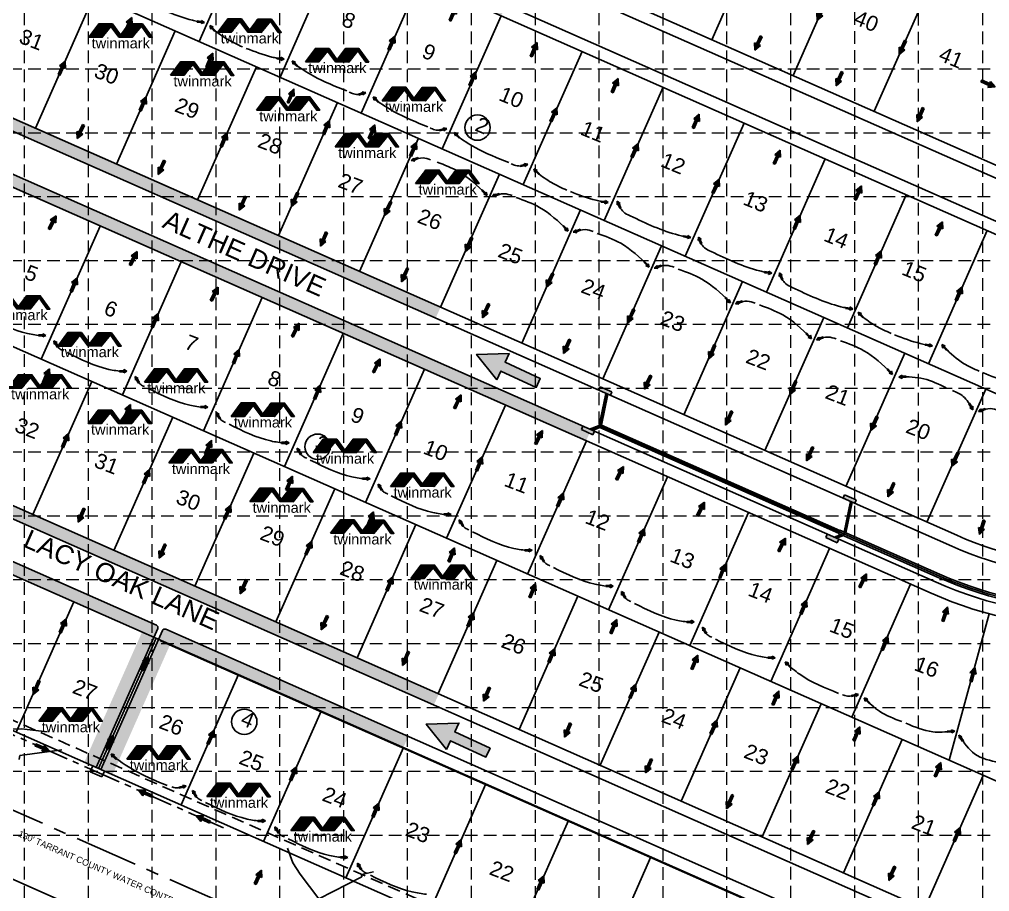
# Model space of a CAD drawing. Header units: feet. Extents: x 9918 to 11941, y 10990 to 14224.
# Drawn here: x 10774 to 11540, y 12915 to 13604 of the extents above; entities that cross this region are included whole.
import ezdxf

# ---------------------------------------------------------------- set-up
doc = ezdxf.new("R2010")
doc.units = ezdxf.units.FT
doc.header["$LTSCALE"] = 40
doc.header["$MEASUREMENT"] = 0
for name, pattern in [('CENTER', [2, 1.25, -0.25, 0.25, -0.25]), ('CENTER2', [1.125, 0.75, -0.125, 0.125, -0.125]), ('DASHED', [0.75, 0.5, -0.25]), ('HIDDEN', [0.375, 0.25, -0.125]), ('HIDDEN2', [0.1875, 0.125, -0.0625])]:
    doc.linetypes.add(name, pattern=pattern)
doc.layers.get('0').update_dxf_attribs({"linetype": 'CONTINUOUS'})
for name, color, linetype in [('ARROWS', 252, 'CONTINUOUS'), ('CONT-MNR', 253, 'CONTINUOUS'), ('DAMTXT', 4, 'CONTINUOUS'), ('EROSION BLANKETS', 84, 'CONTINUOUS'), ('FLUME-CURB', 7, 'CONTINUOUS'), ('GRD-FLOW', 7, 'CONTINUOUS'), ('GRID', 254, 'DASHED'), ('LOTNUM', 8, 'CONTINUOUS'), ('LOTS - PH1', 7, 'CONTINUOUS'), ('PAVING-PH1', 1, 'CONTINUOUS'), ('SD', 201, 'CONTINUOUS'), ('SD C-LINE', 201, 'CONTINUOUS'), ('SD-C10-STAPTS', 7, 'CONTINUOUS'), ('SWALE-CL', 2, 'CENTER2'), ('tarrant-pipeline', 2, 'HIDDEN')]:
    doc.layers.add(name, color=color, linetype=linetype)
doc.styles.add('L200', font='ARIAL.TTF', dxfattribs={"height": 8})
doc.styles.add('L240', font='ARIAL.TTF', dxfattribs={"height": 9.6})
doc.styles.add('L50', font='ARIAL.TTF', dxfattribs={"height": 2})
doc.styles.get("Standard").update_dxf_attribs({"font": 'ARIAL.TTF'})
pattern_1 = [(45, (0.54796, -10.2082), (-0.04331029, 0.04331029), [])]

# ---------------------------------------------------------------- blocks, each defined once
blk = doc.blocks.new('tf')
for p, q in [((0, -0.0005), (0, 0.00051)), ((0, 0.00051), (0.00406, 0.00051)), ((0.00406, 0.00051), (0.00406, 0.00153)), ((0.00406, 0.00153), (0.00711, 0)), ((0.00406, -0.00152), (0.00711, 0)), ((0.00406, -0.0005), (0, -0.0005)), ((0.00406, -0.0005), (0.00406, -0.00152))]:
    blk.add_line(p, q)
for points in [[(0, 0.00051), (0, -0.0005), (0.00406, 0.00051), (0.00406, -0.0005)], [(0.00406, -0.00152), (0.00406, 0.00153), (0.00711, 0), (0.00406, 0.00153)]]:
    blk.add_solid(points)
blk = doc.blocks.new('A$C6EFF0722')
h = blk.add_hatch()
h.set_pattern_fill('ANSI31', color=13, scale=0.49, style=0)
h.set_pattern_definition(pattern_1)
h.paths.add_polyline_path([(34.1, 17), (45.2, 31.9), (60.5, 31.9), (71.5, 16.8), (68.2, 16.8), (59.3, 29.5), (49, 16.8)])
h.paths.add_polyline_path([(0, 16.9), (11.3, 32), (26.7, 32), (37.5, 17), (34, 17.1), (25, 29), (15.1, 16.9)])
h = blk.add_hatch()
h.set_pattern_fill('ANSI31', color=13, scale=0.49, style=0)
h.set_pattern_definition(pattern_1)
h.paths.add_polyline_path([(0, 16.9), (11.3, 32), (26.7, 32), (37.5, 17), (34, 17.1), (25, 29), (15.1, 16.9)])
h.paths.add_polyline_path([(35.9, 19.3), (34.1, 17), (37.5, 17)], flags=17)
h = blk.add_hatch()
h.set_pattern_fill('ANSI31', color=13, scale=0.49, style=0)
h.set_pattern_definition(pattern_1)
h.paths.add_polyline_path([(35.9, 19.3), (34.1, 17), (37.5, 17)])
at = {"color": 13}
for points in [[(0, 16.9), (11.3, 32), (26.7, 32), (37.5, 17), (34, 17.1), (25, 29), (15.1, 16.9)], [(34.1, 17), (45.2, 31.9), (60.5, 31.9), (71.5, 16.8), (68.2, 16.8), (59.3, 29.5), (49, 16.8)], [(35.9, 19.3), (34.1, 17), (37.5, 17)]]:
    blk.add_lwpolyline(points, close=True, dxfattribs=at)
at = {"color": 13, "insert": (3.2, 16.1), "char_height": 11.76, "width": 355.759, "attachment_point": 1}
blk.add_mtext('twinmark', dxfattribs=at)
blk = doc.blocks.new('arrow')
blk.add_lwpolyline([(-67.01, -25.36), (-59.33, -25.42), (-59.57, -56.14), (-51.89, -56.2), (-51.65, -25.48), (-43.97, -25.54), (-55.3, -2.41), (-67.01, -25.36)], close=True)
at = {"color": 254}
for points in [[(-43.97, -25.54), (-67.01, -25.36), (-55.3, -2.41), (-67.01, -25.36)], [(-59.57, -56.14), (-51.89, -56.2), (-59.33, -25.42), (-51.65, -25.48)]]:
    blk.add_solid(points, dxfattribs=at)

msp = doc.modelspace()

# ---------------------------------------------------------------- hatches: boundary and pattern name
at = {"layer": 'SD'}
h = msp.add_hatch(color=5, dxfattribs=at)
h.paths.add_polyline_path([(11219.02, 13282.97), (11217.81, 13280.22), (11224.45, 13277.29), (11225.65, 13280.04)])
h.paths.add_polyline_path([(11228.17, 13278.92), (11225.65, 13280.04), (11224.45, 13277.29), (11226.95, 13276.18)])
h.paths.add_polyline_path([(11232.76, 13314.06), (11231.55, 13311.32), (11240.7, 13307.28), (11241.91, 13310.02)])
for points in [[(11425.78, 13228.77), (11424.57, 13226.02), (11433.72, 13221.98), (11434.93, 13224.72)], [(11421.19, 13193.62), (11412.04, 13197.67), (11410.83, 13194.92), (11419.97, 13190.88)]]:
    msp.add_hatch(color=5, dxfattribs=at).paths.add_polyline_path(points)

# ---------------------------------------------------------------- linework, layer by layer
at = {"layer": 'CONT-MNR', "color": 35}
for p, q in [((10775.56, 13043.85, 608), (10754.38, 13043.32, 608)), ((10795.86, 13041.37, 608), (10775.56, 13043.85, 608)), ((10773.61, 13019.68, 608), (10773.95, 13021.45, 608)), ((10773.95, 13021.45, 608), (10774.27, 13022.68, 608)), ((10774.27, 13022.68, 608), (10807.28, 13027.33, 608)), ((10989.74, 12938, 607), (10985.54, 12949.63, 607)), ((10995.79, 12928.92, 607), (10989.74, 12938, 607)), ((11053.65, 12930.76, 607), (11044.15, 12928.88, 607)), ((11010.46, 12909.63, 607), (10995.79, 12928.92, 607)), ((11044.47, 12926.86, 607), (11010.46, 12909.63, 607)), ((11044.15, 12928.88, 607), (11044.47, 12926.86, 607))]:
    msp.add_line(p, q, dxfattribs=at)
at = {"layer": 'EROSION BLANKETS', "const_width": 10, "flags": 128}
for points in [[(11104.63, 13372.62), (11079.62, 13384.22), (10695.02, 13554.25), (10663.68, 13566.72), (10635.54, 13575.67), (10603.25, 13581.74), (10575.75, 13584.94), (10500.25, 13593.76), (10490, 13598.38), (10486, 13606.55), (10486.66, 13614.15), (10505.96, 13783.68), (10510.16, 13792.8), (10516.37, 13796.54), (10523.48, 13796.92), (10722.4, 13786.49), (10739.12, 13784.4), (10762.31, 13780.03), (10782.08, 13774.9), (10799.19, 13768.63), (10821.94, 13759.09), (11156.3, 13611.21)], [(11103.27, 13067.18), (11076.53, 13079.44), (10544.88, 13314.4), (10532.72, 13318.99), (10512.57, 13325.85), (10494.95, 13330.47), (10477.69, 13334), (10469.65, 13335.4), (10463.76, 13337.54), (10458.29, 13342.47), (10456.15, 13349.75), (10457.44, 13359.82), (10478.46, 13541.39), (10481.29, 13547.89), (10486.13, 13551.64), (10491.3, 13553.05), (10498.63, 13552.72), (10600.26, 13540.82), (10618.85, 13537.15), (10640.46, 13531.12), (10672.98, 13518.73), (10704.86, 13504.61), (11223.34, 13275.4)], [(10437.57, 13187.34), (10442.21, 13224.26), (10448.79, 13284.1), (10451.69, 13288.94), (10458.85, 13294.35), (10466.39, 13294.15), (10487.08, 13290.09), (10514.54, 13281.78), (10533.68, 13274.05), (10877.14, 13122.36), (10829.86, 13015.64)], [(10842.9, 13009.71), (10890.1, 13116.41), (11078.99, 13033.09)]]:
    msp.add_lwpolyline(points, dxfattribs=at)
at = {"layer": 'FLUME-CURB', "color": 5}
for p, q in [((10834.62, 13013.34), (10883.12, 13123.1)), ((10838.27, 13011.72), (10886.78, 13121.48)), ((10831.87, 13014.55), (10829.85, 13009.98)), ((10831.87, 13014.55), (10834.62, 13013.34)), ((10829.85, 13009.98), (10839, 13005.93)), ((10838.27, 13011.72), (10841.02, 13010.51)), ((10841.02, 13010.51), (10839, 13005.93))]:
    msp.add_line(p, q, dxfattribs=at)
for centre, start, end in [((10881.29, 13123.91), 336.1584, 66.1584), ((10888.61, 13120.67), 66.1584, 156.1584)]:
    msp.add_arc(centre, 2, start, end, dxfattribs=at)
at = {"layer": 'GRD-FLOW'}
for points in [[(10914.63, 13602.75), (10910.48, 13603.71), (10873.12, 13618.54)], [(10927.05, 13596.22), (10937.98, 13588.7), (10950.21, 13582.59)], [(10977.46, 13573.67), (10973.3, 13574.63), (10953.06, 13581.44)], [(10991.29, 13568.9), (11005.97, 13559.69), (11032.49, 13547.81)], [(11042.61, 13545.08), (11037.96, 13545.46), (11034.26, 13546.88)], [(11055.32, 13540.61), (11070, 13531.39), (11096.52, 13519.52)], [(11106.64, 13516.79), (11101.99, 13517.16), (11098.29, 13518.59)], [(11119.35, 13512.31), (11134.03, 13503.1), (11160.54, 13491.22)], [(11084.65, 13493.18), (11092.75, 13494.88), (11098.67, 13493.4)], [(11142.58, 13466.46), (11120.81, 13484.07), (11103.88, 13491.57)], [(11170.67, 13488.5), (11166.02, 13488.87), (11162.32, 13490.29)], [(11183.16, 13483.04), (11194.09, 13475.52), (11206.32, 13469.41)], [(11148.68, 13464.89), (11156.78, 13466.59), (11163.06, 13465.1)], [(11233.56, 13460.49), (11229.41, 13461.46), (11209.17, 13468.26)], [(11206.61, 13438.17), (11184.84, 13455.78), (11166.32, 13463.61)], [(11248.39, 13455.53), (11251.05, 13452.26), (11256.31, 13449.24)], [(11298.79, 13432.98), (11294.64, 13433.94), (11256.34, 13449.22)], [(11212.7, 13436.59), (11220.81, 13438.29), (11227.08, 13436.81)], [(11270.64, 13409.87), (11248.87, 13427.48), (11230.34, 13435.31)], [(11312.41, 13427.24), (11315.08, 13423.96), (11320.34, 13420.94)], [(11362.82, 13404.68), (11358.67, 13405.65), (11320.37, 13420.93)], [(11276.73, 13408.3), (11284.83, 13410), (11291.11, 13408.52)], [(11334.66, 13381.58), (11312.89, 13399.19), (11294.37, 13407.02)], [(11376.44, 13398.94), (11379.11, 13395.67), (11384.37, 13392.65)], [(11426.84, 13376.39), (11422.69, 13377.36), (11384.4, 13392.63)], [(11340.76, 13380.01), (11348.86, 13381.7), (11355.14, 13380.22)], [(11398.69, 13353.28), (11376.92, 13370.89), (11358.4, 13378.72)], [(10791.76, 13354.3), (10780.38, 13356.18), (10747.52, 13369.36)], [(11439.26, 13369.86), (11450.19, 13362.34), (11462.43, 13356.23)], [(11404.78, 13351.71), (11412.89, 13353.41), (11419.16, 13351.93)], [(11489.67, 13347.31), (11485.52, 13348.28), (11465.28, 13355.08)], [(10803.37, 13346.6), (10805.69, 13344.12), (10808.73, 13342.51)], [(11462.72, 13324.99), (11440.95, 13342.6), (11422.42, 13350.43)], [(11504.89, 13344.88), (11519.7, 13332.53), (11531.93, 13326.41)], [(10855.79, 13326.01), (10844.41, 13327.88), (10811.55, 13341.06)], [(11469.71, 13322.17), (11488.35, 13320.33), (11505.99, 13313.34)], [(11570.27, 13317.14), (11555.02, 13318.46), (11534.78, 13325.26)], [(10867.39, 13318.3), (10869.72, 13315.82), (10872.75, 13314.22)], [(10919.82, 13297.71), (10908.44, 13299.59), (10875.58, 13312.77)], [(11526.74, 13296.69), (11519.41, 13306.52), (11511.03, 13311.17)], [(10931.42, 13290.01), (10933.74, 13287.53), (10936.78, 13285.92)], [(11532.84, 13295.12), (11540.94, 13296.82), (11547.22, 13295.34)], [(10983.84, 13269.42), (10972.46, 13271.29), (10939.6, 13284.47)], [(10995.45, 13261.71), (10997.77, 13259.23), (11000.81, 13257.63)], [(11047.87, 13241.13), (11036.49, 13243), (11003.63, 13256.18)], [(11059.47, 13233.42), (11061.8, 13230.94), (11064.83, 13229.33)], [(11111.9, 13212.83), (11100.52, 13214.71), (11067.66, 13227.89)], [(11123.5, 13205.12), (11125.82, 13202.64), (11128.86, 13201.04)], [(11175.92, 13184.54), (11164.54, 13186.41), (11131.68, 13199.59)], [(11187.53, 13176.83), (11189.85, 13174.35), (11192.89, 13172.74)], [(11239.95, 13156.24), (11228.57, 13158.12), (11195.71, 13171.3)], [(11251.55, 13148.53), (11253.88, 13146.05), (11256.91, 13144.45)], [(11303.98, 13127.95), (11292.6, 13129.82), (11259.74, 13143)], [(11315.58, 13120.24), (11317.9, 13117.76), (11320.94, 13116.15)], [(11368, 13099.65), (11356.62, 13101.53), (11323.76, 13114.71)], [(11379.28, 13095.91), (11390.28, 13086.92), (11420.97, 13071.9)], [(11432.04, 13069.92), (11427.98, 13069.73), (11424.06, 13070.64)], [(11441.72, 13067.66), (11453.19, 13057.81), (11470.98, 13049.58)], [(11510.53, 13041.88), (11495.42, 13041.48), (11474.07, 13048.32)], [(11516.64, 13037.88), (11528.45, 13024.07), (11547.94, 13017.12)], [(10847.95, 13021.99), (10867.43, 13009.51), (10890.5, 12999.07)], [(10904.68, 12998.45), (10897.65, 12997.23), (10894.19, 12997.9)], [(10912.74, 12991.31), (10915.07, 12988.83), (10918.1, 12987.23)], [(10965.16, 12970.72), (10953.79, 12972.6), (10920.93, 12985.78)], [(10977.87, 12962.52), (10980.19, 12960.04), (10983.23, 12958.44)], [(11030.29, 12941.93), (11018.92, 12943.81), (10986.06, 12956.99)], [(11043.01, 12933.75), (11045.33, 12931.27), (11048.36, 12929.66)], [(11095.43, 12913.16), (11084.05, 12915.03), (11051.19, 12928.21)]]:
    msp.add_spline(points, degree=3, dxfattribs=at)
at = {"layer": 'GRID', "color": 252, "linetype": 'HIDDEN', "lineweight": 0}
for p, q in [((11535.16, 11244.88), (11534.77, 14171.72)), ((10777.89, 11244.74), (10777.89, 14170.59)), ((10828.34, 11244.74), (10828.34, 14170.59)), ((10878.78, 11244.73), (10878.78, 14170.59)), ((10929.22, 11244.72), (10929.22, 14170.59)), ((10979.67, 11244.71), (10979.67, 14170.59)), ((11030.11, 11244.7), (11030.11, 14170.59)), ((11080.56, 11244.7), (11080.56, 14170.59)), ((11131, 11244.69), (11131, 14170.59)), ((11181.44, 11244.68), (11181.44, 14170.59)), ((11231.89, 11244.67), (11231.89, 14170.59)), ((11282.33, 11244.66), (11282.33, 14170.59)), ((11332.77, 11244.66), (11332.77, 14170.59)), ((11383.46, 11244.77), (11383.22, 14170.59)), ((11433.85, 11245.02), (11433.66, 14170.59)), ((11484.25, 11244.41), (11484.1, 14170.59)), ((9970.8, 13565.26), (11887.65, 13565.26)), ((9970.8, 13514.82), (11887.65, 13514.82)), ((9970.8, 13464.38), (11887.65, 13464.38)), ((9970.8, 13413.93), (11887.65, 13413.93)), ((9970.8, 13363.49), (11887.65, 13363.49)), ((9970.8, 13313.04), (11887.65, 13313.04)), ((9970.8, 13262.6), (11887.65, 13262.6)), ((9970.8, 13212.16), (11887.65, 13212.16)), ((9970.8, 13161.71), (11887.65, 13161.71)), ((9970.8, 13111.27), (11887.65, 13111.27)), ((9970.8, 13060.83), (11887.65, 13060.83)), ((9970.8, 13010.38), (11887.65, 13010.38)), ((9970.8, 12959.94), (11887.65, 12959.94))]:
    msp.add_line(p, q, dxfattribs=at)
at = {"layer": 'LOTNUM', "color": 7}
for centre in [(11135.75, 13518.85), (11009.44, 13266.75), (10951.5, 13049.44)]:
    msp.add_circle(centre, 10, dxfattribs=at)
at = {"layer": 'LOTS - PH1'}
for p, q in [((11571.02, 13477.81), (10830.46, 13805.08)), ((11550.81, 13432.08), (10810.25, 13759.35)), ((10915.76, 13586.99), (10962.24, 13692.18)), ((11367.45, 13693.5), (11320.97, 13588.31)), ((11431.48, 13665.21), (11385, 13560.02)), ((10979.79, 13558.7), (11026.27, 13663.88)), ((10768.96, 13651.86), (11597.76, 13285.6)), ((11043.81, 13530.4), (11090.3, 13635.59)), ((11495.51, 13636.91), (11449.02, 13531.72)), ((10832.99, 13623.57), (10786.5, 13518.38)), ((11107.84, 13502.11), (11154.32, 13607.29)), ((10897.02, 13595.27), (10850.53, 13490.09)), ((11171.87, 13473.81), (11218.35, 13579)), ((10961.04, 13566.98), (10914.56, 13461.79)), ((11514.34, 13196.74), (10688.02, 13561.9)), ((11235.89, 13445.52), (11282.38, 13550.7)), ((11025.07, 13538.68), (10978.58, 13433.5)), ((11299.92, 13417.22), (11346.4, 13522.41)), ((11494.13, 13151), (10667.81, 13516.17)), ((11089.1, 13510.39), (11042.61, 13405.2)), ((11363.95, 13388.93), (11410.43, 13494.11)), ((11153.12, 13482.1), (11106.64, 13376.91)), ((11427.97, 13360.63), (11474.46, 13465.82)), ((11217.15, 13453.8), (11170.66, 13348.61)), ((10791.17, 13335.93), (10837.65, 13441.12)), ((11492, 13332.34), (11538.48, 13437.52)), ((11281.18, 13425.51), (11234.69, 13320.32)), ((10855.19, 13307.63), (10901.68, 13412.82)), ((11599.28, 12978.81), (10638.88, 13403.23)), ((11345.2, 13397.21), (11298.72, 13292.02)), ((10919.22, 13279.34), (10965.7, 13384.53)), ((11409.23, 13368.92), (11362.74, 13263.73)), ((10983.25, 13251.04), (11029.73, 13356.23)), ((11473.26, 13340.62), (11426.77, 13235.44)), ((11047.27, 13222.75), (11093.76, 13327.94)), ((11614.67, 12846.28), (10552.23, 13315.79)), ((10830.96, 13318.34), (10784.47, 13213.16)), ((11537.28, 13312.33), (11490.8, 13207.14)), ((11111.3, 13194.46), (11157.78, 13299.64)), ((10894.99, 13290.05), (10848.5, 13184.86)), ((11594.46, 12800.54), (10532.02, 13270.06)), ((11175.33, 13166.16), (11221.81, 13271.35)), ((10959.01, 13261.75), (10912.53, 13156.57)), ((11239.35, 13137.87), (11285.84, 13243.05)), ((11023.04, 13233.46), (10976.55, 13128.27)), ((11303.38, 13109.57), (11349.86, 13214.76)), ((11087.07, 13205.16), (11040.58, 13099.98)), ((11487.7, 12724.73), (10442.04, 13186.82)), ((11367.41, 13081.28), (11413.89, 13186.46)), ((11151.09, 13176.87), (11104.61, 13071.68)), ((11431.43, 13052.98), (11477.92, 13158.17)), ((11431.43, 13052.98), (11477.92, 13158.17)), ((10771.32, 13041.31), (10816.79, 13144.21)), ((11215.12, 13148.58), (11168.63, 13043.39)), ((11508.31, 13019.01), (11539.9, 13134.74)), ((10836.45, 13012.53), (10881.92, 13115.43)), ((11279.15, 13120.28), (11232.66, 13015.09)), ((11343.17, 13091.99), (11296.69, 12986.8)), ((10901.57, 12983.75), (10947.04, 13086.65)), ((10429.2, 13074.97), (11514.68, 12595.27)), ((11407.2, 13063.69), (11360.71, 12958.5)), ((10966.69, 12954.97), (11012.17, 13057.87)), ((11031.82, 12926.19), (11077.29, 13029.09)), ((11471.23, 13035.4), (11424.74, 12930.21)), ((11535.25, 13007.1), (11488.77, 12901.92)), ((11096.94, 12897.41), (11142.42, 13000.31)), ((11162.07, 12868.63), (11207.54, 12971.53)), ((11227.19, 12839.85), (11272.66, 12942.75))]:
    msp.add_line(p, q, dxfattribs=at)
for radius in [275, 325]:
    msp.add_arc((11625.5, 13448.27), radius, 246.1584, 271.03714, dxfattribs=at)
at = {"layer": 'PAVING-PH1', "color": 7}
for p, q in [((11567.18, 13469.12), (10826.62, 13796.39)), ((11554.65, 13440.77), (10814.09, 13768.04)), ((11510.5, 13188.05), (10684.18, 13553.21)), ((11497.97, 13159.69), (10671.65, 13524.86)), ((11610.37, 12837.79), (10548.39, 13307.1)), ((10882.1, 13125.74), (10535.86, 13278.74)), ((11597.84, 12809.43), (10889.42, 13122.5)), ((11593.8, 12800.29), (10885.38, 13113.35))]:
    msp.add_line(p, q, dxfattribs=at)
for radius in [284.5, 315.5]:
    msp.add_arc((11625.5, 13448.27), radius, 246.1584, 271.03714, dxfattribs=at)
at = {"layer": 'SD', "color": 5}
for p, q in [((11226.56, 13279.64), (11232.33, 13281.87)), ((11421.02, 13198.48), (11232.33, 13281.87)), ((11425.28, 13199.33), (11430.27, 13223.5)), ((11426.68, 13198.71), (11431.67, 13222.88)), ((11422.03, 13200.77), (11420.92, 13198.25)), ((11420.92, 13198.25), (11499.63, 13163.47)), ((11422.03, 13200.77), (11500.75, 13165.98)), ((11417.47, 13195.27), (11422.91, 13197.37)), ((11419.41, 13194.41), (11424.85, 13196.51))]:
    msp.add_line(p, q, dxfattribs=at)
at = {"layer": 'SD', "color": 5, "flags": 128}
for points in [[(11231.55, 13311.32), (11232.76, 13314.06)], [(11241.91, 13310.02), (11232.76, 13314.06)], [(11224.29, 13280.64), (11231.92, 13283.59), (11237.13, 13308.85)], [(11421.93, 13200.54), (11233.73, 13283.71), (11238.77, 13308.13)], [(11240.7, 13307.28), (11241.91, 13310.02)], [(11217.81, 13280.22), (11219.02, 13282.97)], [(11217.81, 13280.22), (11226.95, 13276.18)], [(11226.95, 13276.18), (11228.17, 13278.92)], [(11424.57, 13226.02), (11425.78, 13228.77)], [(11434.93, 13224.72), (11425.78, 13228.77)], [(11433.72, 13221.98), (11434.93, 13224.72)], [(11410.83, 13194.92), (11412.04, 13197.67)], [(11410.83, 13194.92), (11419.97, 13190.88)], [(11419.97, 13190.88), (11421.19, 13193.62)]]:
    msp.add_lwpolyline(points, dxfattribs=at)
at = {"layer": 'SD', "color": 5, "linetype": 'HIDDEN2', "flags": 128}
msp.add_lwpolyline([(10839, 13005.93), (10839.81, 13007.76)], dxfattribs=at)
at = {"layer": 'SD', "color": 5}
for radius in [311.38, 308.62]:
    msp.add_arc((11625.5, 13448.27), radius, 246.1584, 271.03714, dxfattribs=at)
at = {"layer": 'SD C-LINE', "color": 5}
for p, q in [((11232.68, 13282.94), (11237.95, 13308.49)), ((11225.42, 13280.14), (11232.68, 13282.94)), ((11232.68, 13282.94), (11500.19, 13164.72)), ((11425.7, 13197.64), (11430.97, 13223.19)), ((11418.44, 13194.84), (11425.7, 13197.64))]:
    msp.add_line(p, q, dxfattribs=at)
msp.add_arc((11625.5, 13448.27), 310, 246.1584, 271.03714, dxfattribs=at)
at = {"layer": 'SWALE-CL', "color": 5}
msp.add_line((10935.01, 12965.69), (10477.68, 13167.8), dxfattribs=at)
at = {"layer": 'tarrant-pipeline', "color": 253}
msp.add_line((11842.77, 12576.02), (10233.78, 13287.06), dxfattribs=at)
at = {"layer": 'tarrant-pipeline', "color": 253, "linetype": 'CENTER'}
msp.add_line((11816.49, 12516.56), (10226.02, 13219.42), dxfattribs=at)

# ---------------------------------------------------------------- block references
at = {"layer": 'ARROWS'}
for p, rotation in [((11155.72, 13391.03), 65.52772001229626), ((11115.98, 13098.97), 65.52772001229589)]:
    msp.add_blockref('arrow', p, dxfattribs=dict(at, rotation=rotation))
at = {"layer": 'GRD-FLOW'}
for p, xscale, yscale, zscale, rotation in [((11114.02, 13603.38), 1677.320435747335, 1677.320435747335, 1677.320435747335, 66.07596913417588), ((11409.01, 13614.52), 1677.320435747335, 1677.320435747335, 1677.320435747335, 246.0759691341759), ((10858, 13594.96), 1677.320435747335, 1677.320435747335, 1677.320435747335, 67.24843227491763), ((10914.34, 13602.69), 825.565907151224, 825.5659071512237, 825.5659071512242, 352.0891012955822), ((10928.29, 13595.17), 825.5659071512233, 825.5659071512237, 825.5659071512242, 133.7069648279244), ((11065.63, 13580.28), 1677.320435747335, 1677.320435747335, 1677.320435747335, 66.07596913417588), ((11359.77, 13591.02), 1677.320435747335, 1677.320435747335, 1677.320435747335, 246.0759691341759), ((11473.81, 13587.58), 1677.320435747335, 1677.320435747335, 1677.320435747335, 246.0759691341759), ((11178.04, 13575.08), 1677.320435747335, 1677.320435747335, 1677.320435747335, 66.07596913417588), ((10922.02, 13566.66), 1677.320435747335, 1677.320435747335, 1677.320435747335, 67.24843227491763), ((10977.16, 13573.61), 825.565907151224, 825.5659071512237, 825.5659071512242, 352.0891012955822), ((10805.14, 13560.46), 1677.320435747334, 1677.320435747335, 1677.320435747335, 65.96342714972181), ((10993.44, 13567.34), 825.5659071512233, 825.5659071512237, 825.5659071512242, 133.7069648279244), ((11129.66, 13551.98), 1677.320435747335, 1677.320435747335, 1677.320435747335, 66.07596913417588), ((11242.07, 13546.79), 1677.320435747335, 1677.320435747335, 1677.320435747335, 66.07596913417588), ((11423.79, 13562.73), 1677.320435747335, 1677.320435747335, 1677.320435747335, 246.0759691341759), ((11533.68, 13555.71), 1677.320435747334, 1677.320435747335, 1677.320435747335, 336.6997882274541), ((10986.05, 13538.37), 1677.320435747335, 1677.320435747335, 1677.320435747335, 67.24843227491763), ((10869.17, 13532.17), 1677.320435747334, 1677.320435747335, 1677.320435747335, 65.96342714972181), ((11041.81, 13545), 825.5659071512234, 825.5659071512237, 825.5659071512242, 14.84363275989651), ((11057.46, 13539.04), 825.5659071512233, 825.5659071512237, 825.5659071512242, 133.7069648279244), ((11193.69, 13523.69), 1677.320435747335, 1677.320435747335, 1677.320435747335, 66.07596913417588), ((11487.82, 13534.43), 1677.320435747335, 1677.320435747335, 1677.320435747335, 246.0759691341759), ((11306.1, 13518.49), 1677.320435747335, 1677.320435747335, 1677.320435747335, 66.07596913417588), ((10824.47, 13521.01), 1677.320435747335, 1677.320435747335, 1677.320435747335, 245.5170824258945), ((11014.02, 13513.53), 1677.320435747334, 1677.320435747335, 1677.320435747335, 65.96342714972181), ((11050.08, 13510.07), 1677.320435747335, 1677.320435747335, 1677.320435747335, 67.24843227491763), ((10933.19, 13503.87), 1677.320435747334, 1677.320435747335, 1677.320435747335, 65.96342714972181), ((11105.84, 13516.7), 825.5659071512234, 825.5659071512237, 825.5659071512242, 14.84363275989651), ((11121.49, 13510.75), 825.5659071512233, 825.5659071512237, 825.5659071512242, 133.7069648279244), ((11082.74, 13496.33), 1677.320435747334, 1677.320435747335, 1677.320435747335, 65.96342714972181), ((11257.71, 13495.39), 1677.320435747335, 1677.320435747335, 1677.320435747335, 66.07596913417588), ((11370.12, 13490.2), 1677.320435747335, 1677.320435747335, 1677.320435747335, 66.07596913417588), ((10888.5, 13492.72), 1677.320435747335, 1677.320435747335, 1677.320435747335, 245.5170824258945), ((11088.85, 13494.74), 825.5659071512233, 825.5659071512237, 825.5659071512242, 199.7291351406069), ((11169.86, 13488.41), 825.5659071512234, 825.5659071512237, 825.5659071512242, 14.84363275989651), ((11184.39, 13482), 825.5659071512233, 825.5659071512237, 825.5659071512242, 133.7069648279244), ((11321.74, 13467.1), 1677.320435747335, 1677.320435747335, 1677.320435747335, 66.07596913417588), ((11434.15, 13461.9), 1677.320435747335, 1677.320435747335, 1677.320435747335, 66.07596913417588), ((10993.8, 13467.51), 1677.320435747335, 1677.320435747335, 1677.320435747335, 245.5170824258945), ((11139.33, 13469.49), 825.5659071512249, 825.5659071512237, 825.5659071512242, 313.9154814199503), ((11152.88, 13466.45), 825.5659071512233, 825.5659071512237, 825.5659071512242, 199.7291351406069), ((10952.53, 13464.42), 1677.320435747335, 1677.320435747335, 1677.320435747335, 245.5170824258945), ((11067.2, 13460.22), 1677.320435747335, 1677.320435747335, 1677.320435747335, 245.5170824258945), ((11233.27, 13460.44), 825.565907151224, 825.5659071512237, 825.5659071512242, 352.0891012955822), ((11248.53, 13455.32), 825.5659071512237, 825.5659071512237, 825.5659071512242, 113.3542301418691), ((11385.81, 13438.79), 1677.320435747335, 1677.320435747335, 1677.320435747335, 66.07596913417588), ((10797.39, 13438.65), 1677.320435747335, 1677.320435747335, 1677.320435747335, 62.9602401594403), ((11498.18, 13433.61), 1677.320435747335, 1677.320435747335, 1677.320435747335, 66.07596913417588), ((11016.55, 13436.13), 1677.320435747335, 1677.320435747335, 1677.320435747335, 245.5170824258945), ((11203.36, 13441.2), 825.5659071512249, 825.5659071512237, 825.5659071512242, 313.9154814199503), ((11216.9, 13438.15), 825.5659071512233, 825.5659071512237, 825.5659071512242, 199.7291351406069), ((11131.23, 13431.92), 1677.320435747335, 1677.320435747335, 1677.320435747335, 245.5170824258945), ((11298.5, 13432.93), 825.565907151224, 825.5659071512237, 825.5659071512242, 352.0891012955822), ((11312.56, 13427.03), 825.5659071512237, 825.5659071512237, 825.5659071512242, 113.3542301418691), ((10861.42, 13410.36), 1677.320435747335, 1677.320435747335, 1677.320435747335, 62.9602401594403), ((11449.79, 13410.51), 1677.320435747335, 1677.320435747335, 1677.320435747335, 66.07596913417588), ((11267.39, 13412.9), 825.5659071512249, 825.5659071512237, 825.5659071512242, 313.9154814199503), ((11080.58, 13407.83), 1677.320435747335, 1677.320435747335, 1677.320435747335, 245.5170824258945), ((11195.25, 13403.63), 1677.320435747335, 1677.320435747335, 1677.320435747335, 245.5170824258945), ((11280.93, 13409.86), 825.5659071512233, 825.5659071512237, 825.5659071512242, 199.7291351406069), ((11362.52, 13404.63), 825.565907151224, 825.5659071512237, 825.5659071512242, 352.0891012955822), ((11376.59, 13398.73), 825.5659071512237, 825.5659071512237, 825.5659071512242, 113.3542301418691), ((10814.84, 13389.23), 1677.320435747334, 1677.320435747335, 1677.320435747335, 67.34982270479078), ((10925.45, 13382.06), 1677.320435747335, 1677.320435747335, 1677.320435747335, 62.9602401594403), ((11513.82, 13382.21), 1677.320435747335, 1677.320435747335, 1677.320435747335, 66.07596913417588), ((11331.41, 13384.61), 825.5659071512249, 825.5659071512237, 825.5659071512242, 313.9154814199503), ((11344.96, 13381.56), 825.5659071512233, 825.5659071512237, 825.5659071512242, 199.7291351406069), ((11144.61, 13379.54), 1677.320435747335, 1677.320435747335, 1677.320435747335, 245.5170824258945), ((11259.28, 13375.34), 1677.320435747335, 1677.320435747335, 1677.320435747335, 245.5170824258945), ((11426.55, 13376.34), 825.565907151224, 825.5659071512237, 825.5659071512242, 352.0891012955822), ((11440.5, 13368.82), 825.5659071512233, 825.5659071512237, 825.5659071512242, 133.7069648279244), ((10878.87, 13360.93), 1677.320435747334, 1677.320435747335, 1677.320435747335, 67.34982270479078), ((10989.47, 13353.77), 1677.320435747335, 1677.320435747335, 1677.320435747335, 62.9602401594403), ((10788.9, 13354.7), 825.565907151224, 825.5659071512237, 825.5659071512242, 359.7814838571418), ((10804.28, 13345.47), 825.5659071512254, 825.5659071512237, 825.5659071512242, 121.8616996299134), ((11208.63, 13351.24), 1677.320435747335, 1677.320435747335, 1677.320435747335, 245.5170824258945), ((11395.44, 13356.31), 825.5659071512249, 825.5659071512237, 825.5659071512242, 313.9154814199503), ((11408.98, 13353.27), 825.5659071512233, 825.5659071512237, 825.5659071512242, 199.7291351406069), ((10942.89, 13332.64), 1677.320435747334, 1677.320435747335, 1677.320435747335, 67.34982270479078), ((11323.31, 13347.04), 1677.320435747335, 1677.320435747335, 1677.320435747335, 245.5170824258945), ((11489.37, 13347.26), 825.565907151224, 825.5659071512237, 825.5659071512242, 352.0891012955822), ((11506.52, 13343.14), 825.5659071512233, 825.5659071512237, 825.5659071512242, 133.7069648279244), ((11053.5, 13325.47), 1677.320435747335, 1677.320435747335, 1677.320435747335, 62.9602401594403), ((10792.89, 13317.41), 1677.320435747336, 1677.320435747335, 1677.320435747335, 67.08896620089037), ((11459.47, 13328.02), 825.5659071512249, 825.5659071512237, 825.5659071512242, 313.9154814199503), ((10852.93, 13326.4), 825.565907151224, 825.5659071512237, 825.5659071512242, 359.7814838571418), ((10868.31, 13317.18), 825.5659071512254, 825.5659071512237, 825.5659071512242, 121.8616996299134), ((11272.66, 13322.95), 1677.320435747335, 1677.320435747335, 1677.320435747335, 245.5170824258945), ((11474.47, 13322.19), 825.565907151224, 825.5659071512237, 825.5659071512242, 184.0621676788174), ((11006.92, 13304.34), 1677.320435747334, 1677.320435747335, 1677.320435747335, 67.34982270479078), ((11387.33, 13318.75), 1677.320435747335, 1677.320435747335, 1677.320435747335, 245.5170824258945), ((11117.53, 13297.18), 1677.320435747335, 1677.320435747335, 1677.320435747335, 62.9602401594403), ((10856.91, 13289.11), 1677.320435747336, 1677.320435747335, 1677.320435747335, 67.08896620089037), ((10916.95, 13298.11), 825.565907151224, 825.5659071512237, 825.5659071512242, 359.7814838571418), ((11524.12, 13300.95), 825.5659071512238, 825.5659071512237, 825.5659071512242, 301.0172960846862), ((11537.04, 13296.68), 825.5659071512233, 825.5659071512237, 825.5659071512242, 199.7291351406069), ((10932.34, 13288.88), 825.5659071512254, 825.5659071512237, 825.5659071512242, 121.8616996299134), ((11336.69, 13294.65), 1677.320435747335, 1677.320435747335, 1677.320435747335, 245.5170824258945), ((11451.36, 13290.45), 1677.320435747335, 1677.320435747335, 1677.320435747335, 245.5170824258945), ((11070.95, 13276.05), 1677.320435747334, 1677.320435747335, 1677.320435747335, 67.34982270479078), ((10807.94, 13266.18), 1677.320435747336, 1677.320435747335, 1677.320435747335, 66.42104162721226), ((11181.55, 13268.89), 1677.320435747335, 1677.320435747335, 1677.320435747335, 62.9602401594403), ((10920.94, 13260.82), 1677.320435747336, 1677.320435747335, 1677.320435747335, 67.08896620089037), ((10980.98, 13269.81), 825.565907151224, 825.5659071512237, 825.5659071512242, 359.7814838571418), ((11400.71, 13266.36), 1677.320435747335, 1677.320435747335, 1677.320435747335, 245.5170824258945), ((10996.36, 13260.59), 825.5659071512254, 825.5659071512237, 825.5659071512242, 121.8616996299134), ((11134.97, 13247.75), 1677.320435747334, 1677.320435747335, 1677.320435747335, 67.34982270479078), ((11515.39, 13262.16), 1677.320435747335, 1677.320435747335, 1677.320435747335, 245.5170824258945), ((11245.58, 13240.59), 1677.320435747335, 1677.320435747335, 1677.320435747335, 62.9602401594403), ((10871.96, 13237.88), 1677.320435747336, 1677.320435747335, 1677.320435747335, 66.42104162721226), ((10984.97, 13232.52), 1677.320435747336, 1677.320435747335, 1677.320435747335, 67.08896620089037), ((11045.01, 13241.52), 825.565907151224, 825.5659071512237, 825.5659071512242, 359.7814838571418), ((11060.39, 13232.29), 825.5659071512254, 825.5659071512237, 825.5659071512242, 121.8616996299134), ((11464.74, 13238.06), 1677.320435747335, 1677.320435747335, 1677.320435747335, 245.5170824258945), ((11199, 13219.46), 1677.320435747334, 1677.320435747335, 1677.320435747335, 67.34982270479078), ((10935.99, 13209.59), 1677.320435747336, 1677.320435747335, 1677.320435747335, 66.42104162721226), ((11309.61, 13212.3), 1677.320435747335, 1677.320435747335, 1677.320435747335, 62.9602401594403), ((10825.11, 13217.97), 1677.320435747336, 1677.320435747335, 1677.320435747335, 246.1672710974105), ((11048.99, 13204.23), 1677.320435747336, 1677.320435747335, 1677.320435747335, 67.08896620089037), ((11109.03, 13213.22), 825.565907151224, 825.5659071512237, 825.5659071512242, 359.7814838571418), ((11124.42, 13204), 825.5659071512254, 825.5659071512237, 825.5659071512242, 121.8616996299134), ((11536.07, 13208.59), 1677.320435747334, 1677.320435747335, 1677.320435747335, 251.4189922145034), ((11263.03, 13191.16), 1677.320435747334, 1677.320435747335, 1677.320435747335, 67.34982270479078), ((10889.14, 13189.67), 1677.320435747336, 1677.320435747335, 1677.320435747335, 246.1672710974105), ((11000.02, 13181.29), 1677.320435747336, 1677.320435747335, 1677.320435747335, 66.42104162721226), ((11373.63, 13184), 1677.320435747335, 1677.320435747335, 1677.320435747335, 62.9602401594403), ((11113.02, 13175.94), 1677.320435747336, 1677.320435747335, 1677.320435747335, 67.08896620089037), ((11173.06, 13184.93), 825.565907151224, 825.5659071512237, 825.5659071512242, 359.7814838571418), ((11188.44, 13175.71), 825.5659071512254, 825.5659071512237, 825.5659071512242, 121.8616996299134), ((11327.05, 13162.87), 1677.320435747334, 1677.320435747335, 1677.320435747335, 67.34982270479078), ((11437.66, 13155.71), 1677.320435747335, 1677.320435747335, 1677.320435747335, 62.9602401594403), ((10953.16, 13161.38), 1677.320435747336, 1677.320435747335, 1677.320435747335, 246.1672710974105), ((11064.04, 13153), 1677.320435747336, 1677.320435747335, 1677.320435747335, 66.42104162721226), ((11177.05, 13147.64), 1677.320435747336, 1677.320435747335, 1677.320435747335, 67.08896620089037), ((11237.09, 13156.63), 825.565907151224, 825.5659071512237, 825.5659071512242, 359.7814838571418), ((11252.47, 13147.41), 825.5659071512254, 825.5659071512237, 825.5659071512242, 121.8616996299134), ((11391.08, 13134.57), 1677.320435747334, 1677.320435747335, 1677.320435747335, 67.34982270479078), ((11128.07, 13124.71), 1677.320435747336, 1677.320435747335, 1677.320435747335, 66.42104162721226), ((11503.31, 13128.9), 1677.320435747334, 1677.320435747335, 1677.320435747335, 71.45288589262094), ((10806.06, 13119.81), 1677.320435747336, 1677.320435747335, 1677.320435747335, 66.42104162721226), ((11017.19, 13133.08), 1677.320435747336, 1677.320435747335, 1677.320435747335, 246.1672710974105), ((11241.07, 13119.35), 1677.320435747336, 1677.320435747335, 1677.320435747335, 67.08896620089037), ((11301.11, 13128.34), 825.565907151224, 825.5659071512237, 825.5659071512242, 359.7814838571418), ((11316.5, 13119.12), 825.5659071512254, 825.5659071512237, 825.5659071512242, 121.8616996299134), ((11455.41, 13106.18), 1677.320435747334, 1677.320435747335, 1677.320435747335, 67.34982270479078), ((11081.22, 13104.79), 1677.320435747336, 1677.320435747335, 1677.320435747335, 246.1672710974105), ((11192.1, 13096.41), 1677.320435747336, 1677.320435747335, 1677.320435747335, 66.42104162721226), ((10870.82, 13089.92), 1677.320435747336, 1677.320435747335, 1677.320435747335, 66.42104162721226), ((11305.1, 13091.05), 1677.320435747336, 1677.320435747335, 1677.320435747335, 67.08896620089037), ((11365.14, 13100.04), 825.565907151224, 825.5659071512237, 825.5659071512242, 359.7814838571418), ((11382.93, 13092.66), 825.5659071512243, 825.5659071512237, 825.5659071512242, 134.8055990598739), ((11525.6, 13081.12), 1677.320435747334, 1677.320435747335, 1677.320435747335, 75.83831786341071), ((10789.5, 13081.92), 1677.320435747336, 1677.320435747335, 1677.320435747335, 246.1672710974105), ((11145.24, 13076.49), 1677.320435747336, 1677.320435747335, 1677.320435747335, 246.1672710974105), ((11256.12, 13068.12), 1677.320435747336, 1677.320435747335, 1677.320435747335, 66.42104162721226), ((11369.13, 13062.76), 1677.320435747336, 1677.320435747335, 1677.320435747335, 67.08896620089037), ((11431.07, 13069.86), 825.5659071512243, 825.5659071512237, 825.5659071512242, 11.74878694615386), ((11445.33, 13064.21), 825.5659071512243, 825.5659071512237, 825.5659071512242, 134.8055990598739), ((11209.27, 13048.2), 1677.320435747336, 1677.320435747335, 1677.320435747335, 246.1672710974105), ((11320.15, 13039.82), 1677.320435747336, 1677.320435747335, 1677.320435747335, 66.42104162721226), ((11433.15, 13034.46), 1677.320435747336, 1677.320435747335, 1677.320435747335, 67.08896620089037), ((10843.09, 13027.85), 1677.320435747336, 1677.320435747335, 1677.320435747335, 66.42104162721226), ((10922.84, 13031.77), 1677.320435747336, 1677.320435747335, 1677.320435747335, 66.42104162721226), ((11506.9, 13041.59), 825.5659071512238, 825.5659071512237, 825.5659071512242, 4.999296769448359), ((11519.32, 13034.06), 825.5659071512249, 825.5659071512237, 825.5659071512242, 124.5531763732283), ((10786.49, 13031.19), 1677.320435747334, 1677.320435747335, 1677.320435747335, 336.4040482758252), ((10850.44, 13019.99), 825.5659071512246, 825.5659071512237, 825.5659071512242, 135.8820856687658), ((11384.18, 13011.53), 1677.320435747336, 1677.320435747335, 1677.320435747335, 66.42104162721226), ((10987.92, 13003.01), 1677.320435747336, 1677.320435747335, 1677.320435747335, 66.42104162721226), ((11273.3, 13019.9), 1677.320435747336, 1677.320435747335, 1677.320435747335, 246.1672710974105), ((11497.18, 13006.17), 1677.320435747336, 1677.320435747335, 1677.320435747335, 67.08896620089037), ((10899.97, 12997.38), 825.5659071512231, 825.5659071512237, 825.5659071512242, 13.80286600571431), ((10878.76, 12990.6), 1677.320435747336, 1677.320435747335, 1677.320435747335, 156.0463869567664), ((10913.66, 12990.19), 825.5659071512254, 825.5659071512237, 825.5659071512242, 121.8616996299134), ((11337.32, 12991.61), 1677.320435747336, 1677.320435747335, 1677.320435747335, 246.1672710974105), ((11448.2, 12983.23), 1677.320435747336, 1677.320435747335, 1677.320435747335, 66.42104162721226), ((11053.05, 12974.23), 1677.320435747336, 1677.320435747335, 1677.320435747335, 66.42104162721226), ((10924.42, 12970.19), 1677.320435747336, 1677.320435747335, 1677.320435747335, 156.0463869567664), ((10962.3, 12971.12), 825.565907151224, 825.5659071512237, 825.5659071512242, 359.7814838571418), ((10978.79, 12961.4), 825.5659071512254, 825.5659071512237, 825.5659071512242, 121.8616996299134), ((11401.35, 12963.31), 1677.320435747336, 1677.320435747335, 1677.320435747335, 246.1672710974105), ((11512.23, 12954.94), 1677.320435747336, 1677.320435747335, 1677.320435747335, 66.42104162721226), ((11118.17, 12945.45), 1677.320435747336, 1677.320435747335, 1677.320435747335, 66.42104162721226), ((11027.43, 12942.33), 825.565907151224, 825.5659071512237, 825.5659071512242, 359.7814838571418), ((11043.92, 12932.62), 825.5659071512254, 825.5659071512237, 825.5659071512242, 121.8616996299134), ((10960.03, 12921.36), 1677.320435747335, 1677.320435747335, 1677.320435747335, 64.26377086008281), ((11465.38, 12935.02), 1677.320435747336, 1677.320435747335, 1677.320435747335, 246.1672710974105), ((11183.3, 12916.67), 1677.320435747336, 1677.320435747335, 1677.320435747335, 66.42104162721226)]:
    msp.add_blockref('tf', p, dxfattribs=dict(at, xscale=xscale, yscale=yscale, zscale=zscale, rotation=rotation))
at = {"layer": 'SD-C10-STAPTS', "color": 1, "xscale": 0.6999999999998181, "yscale": 0.6999999999998181, "zscale": 0.7}
for p in [(10930.61, 13582.32), (10828.72, 13578.43), (10999.76, 13558.9), (10893.31, 13548.37), (11060.45, 13528.29), (10961.06, 13520.77), (11023.42, 13491.83), (11086.9, 13462.89), (10747.94, 13363.73), (10804.23, 13334.47), (10872.6, 13305.94), (10765.05, 13301.15), (10941.03, 13278.89), (10828.18, 13273.27), (11005.88, 13250.3), (10892.01, 13242.13), (11067.14, 13223.57), (10955.83, 13211.51), (11019.66, 13186.5), (11083.12, 13150.79), (10789.3, 13038.11), (10858.78, 13008.11), (10922.06, 12978.44), (10988.28, 12951.7)]:
    msp.add_blockref('A$C6EFF0722', p, dxfattribs=at)

# ---------------------------------------------------------------- texts
at = {"layer": 'DAMTXT', "color": 7, "char_height": 15, "attachment_point": 8, "rotation": 336.1584, "style": 'L240'}
for s, insert in [('ALTHE DRIVE', (10948.68, 13412.61, 607)), ('LACY OAK LANE', (10851.41, 13154.62, 607))]:
    msp.add_mtext(s, dxfattribs=dict(at, insert=insert))
at = {"layer": 'LOTNUM', "color": 7, "style": 'L200'}
for s, rotation, p in [('8', 337.68461, (11027.5, 13599.86)), ('40', 337.68461, (11432.13, 13601.05)), ('31', 338.97327, (10772.62, 13586.16)), ('9', 337.68461, (11090.86, 13574.71)), ('41', 337.68461, (11499.12, 13572.3)), ('30', 338.97327, (10831.93, 13559.04)), ('10', 337.68461, (11151.72, 13540.76)), ('29', 338.97327, (10895.6, 13531.91)), ('2', 337.68461, (11132.9, 13516.74)), ('11', 337.68461, (11216.13, 13513.7)), ('28', 338.97327, (10961.14, 13503.84)), ('12', 337.68461, (11279.5, 13488.54)), ('27', 338.97327, (11024.61, 13472.24)), ('13', 337.68461, (11344.66, 13458.45)), ('26', 338.97327, (11087.34, 13444.17)), ('14', 337.68461, (11408.35, 13429.77)), ('25', 338.97327, (11151.01, 13417.04)), ('15', 337.68461, (11469.95, 13403.11)), ('5', 338.97327, (10776.95, 13399.8)), ('24', 338.97327, (11216.55, 13388.97)), ('6', 338.97327, (10839.68, 13371.73)), ('23', 338.97327, (11279.13, 13363.71)), ('7', 338.97327, (10903.35, 13344.6)), ('22', 338.97327, (11346.77, 13333.4)), ('8', 338.97327, (10968.89, 13316.53)), ('21', 338.97327, (11409.5, 13305.33)), ('9', 338.97327, (11034.55, 13287.41)), ('32', 338.97327, (10769.19, 13279.14)), ('20', 338.97327, (11473.17, 13278.2)), ('3', 337.68461, (11006.21, 13265.22)), ('10', 338.97327, (11091.98, 13261.61)), ('31', 338.97327, (10831.9, 13251.13)), ('11', 338.97327, (11155.89, 13236.07)), ('30', 338.97327, (10896.58, 13222.32)), ('12', 338.97327, (11219.79, 13206.68)), ('29', 338.97327, (10962.94, 13193.81)), ('13', 338.97327, (11286.87, 13176.29)), ('28', 338.97327, (11026.07, 13166.2)), ('14', 338.97327, (11348.56, 13149.37)), ('27', 338.97327, (11088.91, 13137.2)), ('15', 338.97327, (11412.81, 13121.11)), ('26', 338.97327, (11153.49, 13108.69)), ('16', 338.97327, (11479.82, 13090.49)), ('27', 338.97327, (10814.85, 13072.45)), ('25', 338.97327, (11214.89, 13078.47)), ('24', 338.97327, (11280.16, 13049.67)), ('26', 338.97327, (10883.16, 13044.75)), ('4', 337.68461, (10947.7, 13047.45)), ('23', 338.97327, (11345.25, 13021.38)), ('25', 338.97327, (10946.41, 13016.6)), ('22', 338.97327, (11409.52, 12993.91)), ('24', 338.97327, (11012.13, 12987.46)), ('21', 338.97327, (11477.62, 12965.49)), ('23', 338.97327, (11077.85, 12959.8)), ('22', 338.97327, (11144.16, 12929.12))]:
    msp.add_text(s, height=12, rotation=rotation, dxfattribs=at).set_placement(p)
at = {"layer": 'tarrant-pipeline', "color": 253, "style": 'L50'}
msp.add_text("130' TARRANT COUNTY WATER CONTROL DISTRICT EASEMENT", height=5, rotation=336.30833, dxfattribs=at).set_placement((10772.4, 12959.11))

doc.saveas('drawing.dxf')
